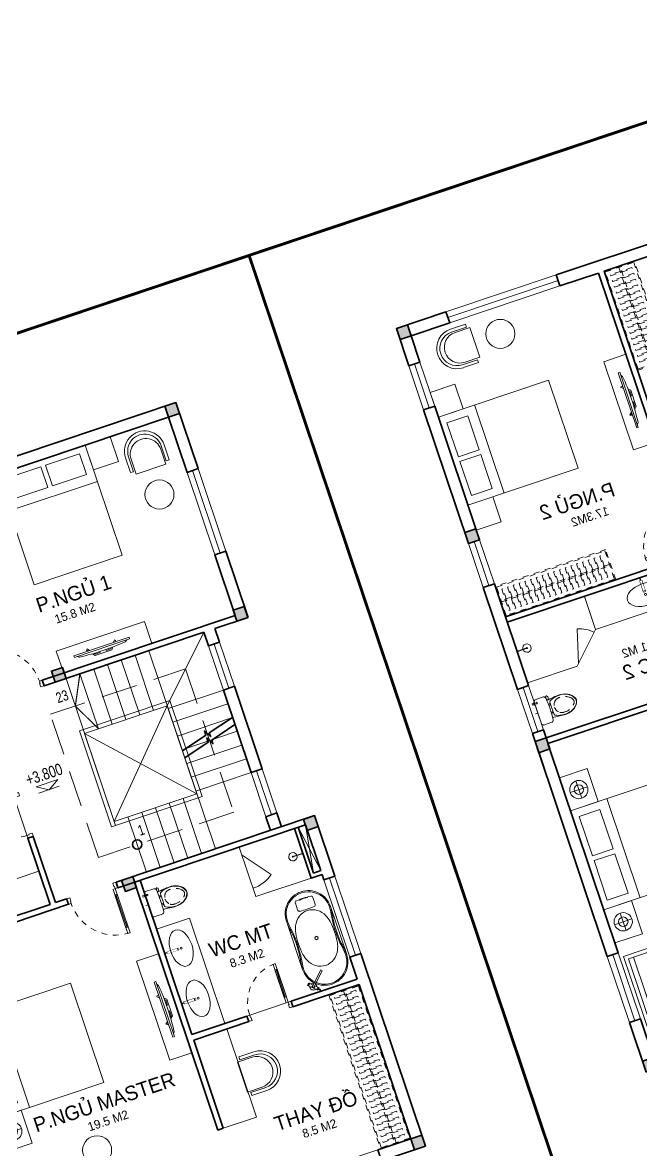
# Model space of a CAD drawing. Header units: metres. Extents: x 568336 to 569219, y 2065964 to 2066430.
# Drawn here: x 568345.04 to 568355.68, y 2066105.06 to 2066124.48 of the extents above; entities that cross this region are included whole.
import ezdxf

# ---------------------------------------------------------------- set-up
doc = ezdxf.new("R2010")
doc.units = ezdxf.units.M
for name, pattern in [('CENTER', [2, 1.25, -0.25, 0.25, -0.25]), ('DASHED', [0.75, 0.5, -0.25]), ('HIDDEN', [0.375, 0.25, -0.125]), ('HIDDEN2', [0.1875, 0.125, -0.0625]), ('X-5M-G-MB PHONGNGU$0$HIDDEN2', [0.1875, 0.125, -0.0625]), ('xref-thap C (mb tang 32-2)$0$HIDDEN', [0.375, 0.25, -0.125]), ('Xref-VCMT-BT3 - tuong bao$0$HIDDEN', [0.375, 0.25, -0.125])]:
    doc.linetypes.add(name, pattern=pattern)
doc.layers.get('0').update_dxf_attribs({"linetype": 'CONTINUOUS'})
doc.layers.get('DEFPOINTS').update_dxf_attribs({"linetype": 'CONTINUOUS'})
for name, color, linetype, lineweight in [('-CONCRETE', 1, 'CONTINUOUS', 35), ('-DOOR', 137, 'CONTINUOUS', 9), ('-FURNITURE', 46, 'CONTINUOUS', 9), ('-HIDE', 3, 'HIDDEN', 13), ('-KH', 143, 'CONTINUOUS', 13), ('-LINE1', 7, 'CONTINUOUS', 18), ('-RANH GIOI KHU DAT', 12, 'CENTER', 18), ('-TEXT', 7, 'CONTINUOUS', 15), ('-WALL', 4, 'CONTINUOUS', 35), ('Bighome_khuat', 251, 'DASHED', 5), ('TEXT25', 2, 'CONTINUOUS', 13)]:
    doc.layers.add(name, color=color, linetype=linetype, lineweight=lineweight)
doc.layers.add('LoLK', color=6, linetype='CONTINUOUS')
doc.styles.add('1', font='arial.ttf')
doc.styles.add('T1', font='', dxfattribs={"height": 200})
doc.styles.get('T1').set_extended_font_data('VNgeometric Light')

# ---------------------------------------------------------------- blocks, each defined once
blk = doc.blocks.new('*U189')
at = {"linetype": 'X-5M-G-MB PHONGNGU$0$HIDDEN2'}
for points in [[(0, 600), (0, 0), (2182, 0), (2182, 600)], [(2162, 580), (2162, 20), (20, 20), (20, 580)], [(2162, 287), (2162, 313), (20, 313), (20, 287)], [(114, 319), (109, 319), (109, 280), (114, 280)], [(228, 319), (223, 319), (223, 280), (228, 280)], [(342, 319), (337, 319), (337, 280), (342, 280)], [(456, 319), (451, 319), (451, 280), (456, 280)], [(570, 319), (565, 319), (565, 280), (570, 280)], [(684, 319), (679, 319), (679, 280), (684, 280)], [(798, 319), (793, 319), (793, 280), (798, 280)], [(912, 319), (907, 319), (907, 280), (912, 280)], [(1026, 319), (1021, 319), (1021, 280), (1026, 280)], [(1140, 319), (1135, 319), (1135, 280), (1140, 280)], [(1254, 319), (1249, 319), (1249, 280), (1254, 280)], [(1368, 319), (1363, 319), (1363, 280), (1368, 280)], [(1482, 319), (1477, 319), (1477, 280), (1482, 280)], [(1596, 319), (1591, 319), (1591, 280), (1596, 280)], [(1710, 319), (1705, 319), (1705, 280), (1710, 280)], [(1824, 319), (1819, 319), (1819, 280), (1824, 280)], [(1938, 319), (1933, 319), (1933, 280), (1938, 280)], [(2052, 319), (2047, 319), (2047, 280), (2052, 280)]]:
    blk.add_lwpolyline(points, close=True, dxfattribs=at)
for points in [[(122, 313), (122, 515), (100, 515), (100, 313)], [(236, 313), (236, 515), (214, 515), (214, 313)], [(350, 313), (350, 515), (328, 515), (328, 313)], [(464, 313), (464, 515), (442, 515), (442, 313)], [(578, 313), (578, 515), (556, 515), (556, 313)], [(692, 313), (692, 515), (670, 515), (670, 313)], [(806, 313), (806, 515), (784, 515), (784, 313)], [(920, 313), (920, 515), (898, 515), (898, 313)], [(1034, 313), (1034, 515), (1012, 515), (1012, 313)], [(1148, 313), (1148, 515), (1126, 515), (1126, 313)], [(1262, 313), (1262, 515), (1240, 515), (1240, 313)], [(1376, 313), (1376, 515), (1354, 515), (1354, 313)], [(1490, 313), (1490, 515), (1468, 515), (1468, 313)], [(1604, 313), (1604, 515), (1582, 515), (1582, 313)], [(1718, 313), (1718, 515), (1696, 515), (1696, 313)], [(1832, 313), (1832, 515), (1810, 515), (1810, 313)], [(1946, 313), (1946, 515), (1924, 515), (1924, 313)], [(2060, 313), (2060, 515), (2038, 515), (2038, 313)], [(100, 287), (100, 92), (122, 92), (122, 287)], [(214, 287), (214, 92), (236, 92), (236, 287)], [(328, 287), (328, 92), (350, 92), (350, 287)], [(442, 287), (442, 92), (464, 92), (464, 287)], [(556, 287), (556, 92), (578, 92), (578, 287)], [(670, 287), (670, 92), (692, 92), (692, 287)], [(784, 287), (784, 92), (806, 92), (806, 287)], [(898, 287), (898, 92), (920, 92), (920, 287)], [(1012, 287), (1012, 92), (1034, 92), (1034, 287)], [(1126, 287), (1126, 92), (1148, 92), (1148, 287)], [(1240, 287), (1240, 92), (1262, 92), (1262, 287)], [(1354, 287), (1354, 92), (1376, 92), (1376, 287)], [(1468, 287), (1468, 92), (1490, 92), (1490, 287)], [(1582, 287), (1582, 92), (1604, 92), (1604, 287)], [(1696, 287), (1696, 92), (1718, 92), (1718, 287)], [(1810, 287), (1810, 92), (1832, 92), (1832, 287)], [(1924, 287), (1924, 92), (1946, 92), (1946, 287)], [(2038, 287), (2038, 92), (2060, 92), (2060, 287)]]:
    blk.add_lwpolyline(points, dxfattribs=at)
blk = doc.blocks.new('A$C8a974c9c')
for p, q in [((1750, 2957), (1750, 2643)), ((1593, 2800), (1908, 2800)), ((1343, 2500), (1343, 700)), ((1593, 400), (1908, 400)), ((1750, 243), (1750, 557))]:
    blk.add_line(p, q)
for points in [[(2000, 3100), (1500, 3100), (1500, 2500), (2000, 2500)], [(1891, 2360), (1514, 2360), (1514, 1643), (1891, 1643)], [(1891, 840), (1514, 840), (1514, 1558), (1891, 1558)], [(2000, 100), (1500, 100), (1500, 700), (2000, 700)]]:
    blk.add_lwpolyline(points, close=True)
blk.add_lwpolyline([(2000, 2500), (0, 2500), (0, 700), (2000, 700), (2000, 2500)])
for centre, radius in [((1750, 2800), 157), ((1750, 2800), 82.4), ((1750, 400), 157), ((1750, 400), 82.4)]:
    blk.add_circle(centre, radius)
blk = doc.blocks.new('Sink_Cicle')
blk.add_lwpolyline([(17, -50), (-17, -50), (-18, -252), (17, -252)], close=True)
blk.add_circle((0, -300), 17.5)
at = {"layer": 'DEFPOINTS'}
blk.add_line((0, -100), (0, 0), dxfattribs=at)
blk.add_wipeout([(17, -50), (-17, -50), (-18, -252), (17, -252)])
at = {"layer": '-FURNITURE', "linetype": 'Continuous'}
blk.add_ellipse((0, -300), major_axis=(-325, 0), ratio=0.584615, dxfattribs=at)
blk.add_line((-18, -237), (17, -237))
blk = doc.blocks.new('A$C18091ED7')
for p, q in [((0, -42), (0, 0)), ((146, -27), (179, -27)), ((146, -27), (146, -30)), ((146, -30), (166, -30)), ((153, -37), (146, -30)), ((152, 0), (152, -27)), ((152, 0), (179, 0)), ((153, -37), (166, -37)), ((153, -40), (153, -37)), ((153, -40), (178, -40)), ((153, -40), (178, -40)), ((153, -40), (153, -42)), ((185, -30), (166, -30)), ((178, -37), (166, -37)), ((185, -30), (178, -37)), ((178, -37), (178, -40)), ((178, -40), (178, -42)), ((179, 0), (179, -27)), ((179, -27), (185, -27)), ((185, -27), (185, -30)), ((-83, -267), (-83, -300)), ((-83, -278), (-83, -288)), ((-61, -290), (-83, -290)), ((-63, -265), (-81, -265)), ((-61, -267), (-61, -300)), ((61, -267), (61, -300)), ((61, -290), (83, -290)), ((63, -265), (81, -265)), ((83, -267), (83, -300)), ((83, -278), (83, -288)), ((165, -262), (165, -290)), ((168, -260), (228, -260)), ((168, -292), (207, -292)), ((231, -274), (231, -262))]:
    blk.add_line(p, q)
for points in [[(230, -219, -0.137407), (225, -235), (222, -241, -0.236081), (198, -255, -0.051961), (-198, -255, -0.236081), (-222, -241), (-225, -235, -0.137407), (-230, -219), (-230, -72, -0.198912), (-226, -63), (-209, -46, -0.198912), (-200, -42), (0, -42), (200, -42, -0.198912), (209, -46), (226, -63, -0.198912), (230, -72)], [(144, -619, -0.212405), (26, -734, -0.027685), (-1, -739, -0.022279), (-26, -734, -0.212405), (-144, -619, -0.142796), (-167, -428, -0.093005), (-128, -309, -0.256439), (-111, -300), (0, -300), (111, -300, -0.256439), (128, -309, -0.093005), (167, -428, -0.142796)]]:
    blk.add_lwpolyline(points, format="xyb", close=True)
at = {"linetype": 'xref-thap C (mb tang 32-2)$0$HIDDEN', "ltscale": 100}
blk.add_lwpolyline([(61, -669, -0.199031), (0, -699, -0.199031), (-61, -669, -0.218924), (-132, -478, -0.153791), (-112, -404, -0.236701), (0, -348, -0.236701), (112, -404, -0.153791), (132, -478, -0.218924)], format="xyb", close=True, dxfattribs=at)
blk.add_circle((166, -78), 13.9)
for centre, radius, start, end in [((-81, -267), 1.98, 90, 180), ((-63, -267), 1.98, 0, 90), ((63, -267), 1.98, 90, 180), ((81, -267), 1.98, 0, 90), ((168, -262), 2.47, 90, 180), ((168, -290), 2.47, 180, 270), ((207, -277), 15.5, 270, 306.4659), ((168, -225), 80.1, 306.4659, 320.3123), ((228, -274), 2.47, 320.3123, 0)]:
    blk.add_arc(centre, radius, start, end)
for points in [[(-156, -259), (-157, -267), (-164, -328), (-169, -385), (-184, -528), (-136, -679), (-50, -735), (-20, -741), (0, -744)], [(156, -259), (157, -267), (164, -328), (169, -385), (184, -528), (136, -679), (50, -735), (20, -741), (0, -744)]]:
    blk.add_open_spline(points, degree=3, knots=[130.613938, 130.613938, 130.613938, 130.613938, 152.852109, 311.129351, 417.703951, 561.383393, 697.692632, 710.812262, 710.812262, 710.812262, 710.812262])
blk = doc.blocks.new('shower')
for points in [[(180919, -32316), (180912, -32316), (180912, -32147), (180919, -32147)], [(180929, -32327), (180902, -32327), (180902, -32316), (180929, -32316)]]:
    blk.add_lwpolyline(points, close=True)
for radius, start, end in [(72, 272.7907, 267.2093), (8.35, 294.8355, 245.1645)]:
    blk.add_arc((180916, -32147), radius, start, end)
blk = doc.blocks.new('*U187')
at = {"linetype": 'X-5M-G-MB PHONGNGU$0$HIDDEN2'}
for points in [[(0, 600), (0, 0), (1964, 0), (1964, 600)], [(1944, 580), (1944, 20), (20, 20), (20, 580)], [(1944, 287), (1944, 313), (20, 313), (20, 287)], [(114, 319), (109, 319), (109, 280), (114, 280)], [(228, 319), (223, 319), (223, 280), (228, 280)], [(342, 319), (337, 319), (337, 280), (342, 280)], [(456, 319), (451, 319), (451, 280), (456, 280)], [(570, 319), (565, 319), (565, 280), (570, 280)], [(684, 319), (679, 319), (679, 280), (684, 280)], [(798, 319), (793, 319), (793, 280), (798, 280)], [(912, 319), (907, 319), (907, 280), (912, 280)], [(1026, 319), (1021, 319), (1021, 280), (1026, 280)], [(1140, 319), (1135, 319), (1135, 280), (1140, 280)], [(1254, 319), (1249, 319), (1249, 280), (1254, 280)], [(1368, 319), (1363, 319), (1363, 280), (1368, 280)], [(1482, 319), (1477, 319), (1477, 280), (1482, 280)], [(1596, 319), (1591, 319), (1591, 280), (1596, 280)], [(1710, 319), (1705, 319), (1705, 280), (1710, 280)], [(1824, 319), (1819, 319), (1819, 280), (1824, 280)]]:
    blk.add_lwpolyline(points, close=True, dxfattribs=at)
for points in [[(122, 313), (122, 515), (100, 515), (100, 313)], [(236, 313), (236, 515), (214, 515), (214, 313)], [(350, 313), (350, 515), (328, 515), (328, 313)], [(464, 313), (464, 515), (442, 515), (442, 313)], [(578, 313), (578, 515), (556, 515), (556, 313)], [(692, 313), (692, 515), (670, 515), (670, 313)], [(806, 313), (806, 515), (784, 515), (784, 313)], [(920, 313), (920, 515), (898, 515), (898, 313)], [(1034, 313), (1034, 515), (1012, 515), (1012, 313)], [(1148, 313), (1148, 515), (1126, 515), (1126, 313)], [(1262, 313), (1262, 515), (1240, 515), (1240, 313)], [(1376, 313), (1376, 515), (1354, 515), (1354, 313)], [(1490, 313), (1490, 515), (1468, 515), (1468, 313)], [(1604, 313), (1604, 515), (1582, 515), (1582, 313)], [(1718, 313), (1718, 515), (1696, 515), (1696, 313)], [(1832, 313), (1832, 515), (1810, 515), (1810, 313)], [(100, 287), (100, 92), (122, 92), (122, 287)], [(214, 287), (214, 92), (236, 92), (236, 287)], [(328, 287), (328, 92), (350, 92), (350, 287)], [(442, 287), (442, 92), (464, 92), (464, 287)], [(556, 287), (556, 92), (578, 92), (578, 287)], [(670, 287), (670, 92), (692, 92), (692, 287)], [(784, 287), (784, 92), (806, 92), (806, 287)], [(898, 287), (898, 92), (920, 92), (920, 287)], [(1012, 287), (1012, 92), (1034, 92), (1034, 287)], [(1126, 287), (1126, 92), (1148, 92), (1148, 287)], [(1240, 287), (1240, 92), (1262, 92), (1262, 287)], [(1354, 287), (1354, 92), (1376, 92), (1376, 287)], [(1468, 287), (1468, 92), (1490, 92), (1490, 287)], [(1582, 287), (1582, 92), (1604, 92), (1604, 287)], [(1696, 287), (1696, 92), (1718, 92), (1718, 287)], [(1810, 287), (1810, 92), (1832, 92), (1832, 287)]]:
    blk.add_lwpolyline(points, dxfattribs=at)
blk = doc.blocks.new('A$C32e20c34')
blk.add_line((657, 2050), (657, 450))
for points in [[(0, 2050), (450, 2050), (450, 2500), (0, 2500)], [(109, 1910), (485.5, 1910), (485.5, 1292.5), (109, 1292.5)], [(109, 590), (485.5, 590), (485.5, 1207.5), (109, 1207.5)], [(0, 450), (450, 450), (450, 0), (0, 0)]]:
    blk.add_lwpolyline(points, close=True)
blk.add_lwpolyline([(0, 2050), (2000, 2050), (2000, 450), (0, 450), (0, 2050)])
blk = doc.blocks.new('XR.MB.LM123$0$tvi 1')
blk.add_lwpolyline([(29, 0), (29, -1000), (0, -1000), (0, 0)], close=True)
for points in [[(29, -50), (52, -81)], [(-24, -236), (-39, -252)], [(0, -285), (-39, -252)], [(0, -256), (-24, -236)], [(70, -315), (111, -350), (111, -650), (70, -685)], [(89, -446), (89, -360), (71, -345)], [(89, -554), (89, -640), (71, -655)], [(89, -446), (73, -446)], [(89, -554), (73, -554)], [(0, -715), (-39, -748)], [(-24, -764), (-39, -748)], [(0, -744), (-24, -764)], [(29, -950), (52, -919)]]:
    blk.add_lwpolyline(points)
blk.add_arc((-4025, -500), 4099, 354.1311, 5.8689)
blk = doc.blocks.new('*U88')
at = {"color": 251}
blk.add_line((-70, 100), (-70, 700), dxfattribs=at)
for points in [[(-50, 0), (-50, 800), (-90, 800), (-90, 0)], [(-50, 100), (-90, 100), (-90, 700), (-50, 700)], [(-900, -100), (-840, -100), (-840, -40), (-850, -40), (-850, 0), (-900, 0)], [(0, -100), (-60, -100), (-60, -40), (-50, -40), (-50, 0), (0, 0)]]:
    blk.add_lwpolyline(points, close=True)
at = {"layer": 'Bighome_khuat', "linetype": 'Xref-VCMT-BT3 - tuong bao$0$HIDDEN'}
blk.add_arc((-50, 0), 800, 90, 180, dxfattribs=at)
blk = doc.blocks.new('A$C5C575821')
at = {"layer": '-CONCRETE'}
h = blk.add_hatch(color=256, dxfattribs=at)
h.dxf.hatch_style = 1
h.paths.add_polyline_path([(0, 200), (0, 0), (200, 0), (200, 200)])
blk.add_lwpolyline([(0, 0), (200, 0), (200, 200), (0, 200)], close=True, dxfattribs=at)
blk = doc.blocks.new('LUOI M1')
at = {"layer": '-WALL'}
for p in [(-200, 13100), (4600, 13100), (8100, 13100), (-200, 9400), (4600, 9400), (8100, 9400), (-200, 5600), (4600, 5600), (8100, 5600), (-200, -200), (4600, -200), (8100, -200)]:
    blk.add_blockref('A$C5C575821', p, dxfattribs=at)
blk = doc.blocks.new('A$C326cba7f')
at = {"layer": '-FURNITURE'}
for p, q in [((0, 23), (0, 700)), ((0, 700), (1500, 700)), ((1432, 632), (68, 632)), ((68, 632), (68, 23)), ((1432, 0), (1432, 632)), ((1432, 23), (1432, 632)), ((1500, 700), (1500, 23)), ((68, 542), (1432, 542)), ((750, 0), (750, 542)), ((68, 23), (0, 23)), ((68, 23), (68, 0)), ((68, 0), (1432, 0)), ((1432, 0), (1432, 23)), ((1500, 23), (1432, 23))]:
    blk.add_line(p, q, dxfattribs=at)
blk = doc.blocks.new('A$C06be1633')
at = {"layer": '-FURNITURE'}
for p, q in [((0, 54), (0, 324)), ((54, 54), (54, 324)), ((81, 0), (81, 270)), ((621, 270), (621, 0)), ((648, 324), (648, 54)), ((701, 324), (701, 54)), ((0, 54), (54, 54)), ((621, 0), (81, 0)), ((648, 54), (701, 54))]:
    blk.add_line(p, q, dxfattribs=at)
for centre, radius in [((351, 324), 351), ((351, 324), 297), ((351, 270), 270)]:
    blk.add_arc(centre, radius, 0, 180, dxfattribs=at)
blk = doc.blocks.new('BT1-T2')
at = {"layer": '-DOOR'}
for points in [[(203287, 45901), (203287, 46101), (201287, 46101), (201287, 45901)], [(203987, 45426), (204187, 45426), (204187, 44626), (203987, 44626)], [(204187, 42201), (203987, 42201), (203987, 41401), (204187, 41401)], [(204187, 39551), (203987, 39551), (203987, 38751), (204187, 38751)], [(204187, 34701), (203987, 34701), (203987, 33501), (204187, 33501)]]:
    blk.add_lwpolyline(points, close=True, dxfattribs=at)
for points in [[(203287, 46001), (201287, 46001)], [(204087, 45426), (204087, 44626)], [(204087, 41401), (204087, 42201)], [(204087, 38751), (204087, 39551)], [(204087, 33501), (204087, 34701)]]:
    blk.add_lwpolyline(points, dxfattribs=at)
at = {"layer": '-FURNITURE'}
for p, q in [((202587, 40701), (202587, 40101)), ((202587, 40101), (203087, 39601)), ((203987, 39601), (203087, 39601))]:
    blk.add_line(p, q, dxfattribs=at)
for points in [[(200987, 44426), (200587, 44426), (200587, 42826), (200987, 42826)], [(200587, 40701), (202587, 40701), (202587, 40101), (200587, 40101)]]:
    blk.add_lwpolyline(points, close=True, dxfattribs=at)
blk.add_lwpolyline([(203050, 39638), (202881, 40213)], dxfattribs=at)
blk.add_circle((202521, 45446), 250, dxfattribs=at)
blk.add_arc((203050, 39638), 600, 106.4273, 135, dxfattribs=at)
at = {"layer": '-RANH GIOI KHU DAT', "linetype": 'HIDDEN', "ltscale": 10, "const_width": 50}
blk.add_lwpolyline([(193687, 28101), (206187, 28101), (206187, 48101), (193687, 48101)], close=True, dxfattribs=at)
at = {"layer": '-WALL'}
for p, q in [((195687, 46101), (201287, 46101)), ((203287, 46101), (204187, 46101)), ((204187, 45426), (204187, 46101)), ((195887, 45901), (200487, 45901)), ((200487, 41801), (200487, 45901)), ((200587, 41801), (200587, 45901)), ((200587, 45901), (201287, 45901)), ((203287, 45901), (203987, 45901)), ((203987, 45426), (203987, 45901)), ((204187, 45426), (203987, 45426)), ((203987, 42201), (203987, 44626)), ((204187, 44626), (203987, 44626)), ((204187, 42201), (204187, 44626)), ((204187, 42201), (203987, 42201)), ((203987, 39551), (203987, 41401)), ((204187, 41401), (203987, 41401)), ((204187, 39551), (204187, 41401)), ((203987, 40801), (200587, 40801)), ((203987, 40701), (200587, 40701)), ((204187, 39551), (203987, 39551)), ((203987, 38601), (203987, 38751)), ((204187, 38751), (203987, 38751)), ((204187, 38101), (204187, 38751)), ((203987, 38601), (200387, 38601)), ((203987, 38501), (200387, 38501)), ((203987, 34701), (203987, 38501)), ((204187, 34701), (204187, 38601)), ((204187, 34701), (203987, 34701)), ((203987, 32801), (203987, 33501)), ((204187, 33501), (203987, 33501)), ((204187, 32601), (204187, 33501))]:
    blk.add_line(p, q, dxfattribs=at)
for points in [[(201287, 45901), (201287, 46101)], [(203287, 45901), (203287, 46101)]]:
    blk.add_lwpolyline(points, dxfattribs=at)
at = {"layer": '-DOOR', "rotation": 270}
blk.add_blockref('*U88', (200587, 40901), dxfattribs=at)
at = {"layer": '-FURNITURE', "extrusion": (0, 0, -1), "xscale": 0.916666666665974, "yscale": 0.916666666665974, "zscale": -0.916666666665974, "rotation": 270}
blk.add_blockref('*U187', (-200487, 45901), dxfattribs=at)
at = {"layer": '-FURNITURE'}
for name, p, rotation in [('A$C06be1633', (202982, 45797), 270), ('A$C32e20c34', (203987, 44876), 180), ('shower', (171661, -140743), 90.00000000000001)]:
    blk.add_blockref(name, p, dxfattribs=dict(at, rotation=rotation))
at = {"layer": '-FURNITURE', "extrusion": (0, 0, -1), "rotation": 359.9963102775916}
blk.add_blockref('XR.MB.LM123$0$tvi 1', (-200813, 44165), dxfattribs=at)
at = {"layer": '-FURNITURE', "extrusion": (0, 0, -1), "xscale": 0.916666666665974, "yscale": 0.916666666665974, "zscale": -0.916666666665974}
blk.add_blockref('*U189', (-203987, 40801), dxfattribs=at)
at = {"layer": '-FURNITURE', "xscale": -1}
for name, p, rotation in [('A$C18091ED7', (204029, 39056), 270), ('A$C8a974c9c', (201987, 37980), 180)]:
    blk.add_blockref(name, p, dxfattribs=dict(at, rotation=rotation))
at = {"layer": '-WALL', "xscale": -1, "rotation": 270}
blk.add_blockref('A$C326cba7f', (203220, 33112), dxfattribs=at)
at = {"layer": '-TEXT', "color": 2}
for s, p in [('P.NGỦ 2', (201516, 42173)), ('WC 2', (201540, 39108))]:
    blk.add_text(s, height=250, dxfattribs=at).set_placement(p)
at = {"layer": 'TEXT25', "style": 'T1'}
for s, rotation, p in [('17.3M2', 360, (201727, 41899)), ('7.1 M2', 0, (201675, 39481))]:
    blk.add_text(s, height=150, rotation=rotation, dxfattribs=at).set_placement(p)
at = {"layer": '-LINE1', "ltscale": 300}
blk.add_blockref('Sink_Cicle', (201582, 40701), dxfattribs=at)
at = {"layer": '-CONCRETE', "xscale": -1}
blk.add_blockref('LUOI M1', (203987, 32801), dxfattribs=at)
blk = doc.blocks.new('*U197')
at = {"linetype": 'X-5M-G-MB PHONGNGU$0$HIDDEN2'}
for points in [[(0, 600), (0, 0), (3054, 0), (3054, 600)], [(3034, 580), (3034, 20), (20, 20), (20, 580)], [(3034, 287), (3034, 313), (20, 313), (20, 287)], [(114, 319), (109, 319), (109, 280), (114, 280)], [(228, 319), (223, 319), (223, 280), (228, 280)], [(342, 319), (337, 319), (337, 280), (342, 280)], [(456, 319), (451, 319), (451, 280), (456, 280)], [(570, 319), (565, 319), (565, 280), (570, 280)], [(684, 319), (679, 319), (679, 280), (684, 280)], [(798, 319), (793, 319), (793, 280), (798, 280)], [(912, 319), (907, 319), (907, 280), (912, 280)], [(1026, 319), (1021, 319), (1021, 280), (1026, 280)], [(1140, 319), (1135, 319), (1135, 280), (1140, 280)], [(1254, 319), (1249, 319), (1249, 280), (1254, 280)], [(1368, 319), (1363, 319), (1363, 280), (1368, 280)], [(1482, 319), (1477, 319), (1477, 280), (1482, 280)], [(1596, 319), (1591, 319), (1591, 280), (1596, 280)], [(1710, 319), (1705, 319), (1705, 280), (1710, 280)], [(1824, 319), (1819, 319), (1819, 280), (1824, 280)], [(1938, 319), (1933, 319), (1933, 280), (1938, 280)], [(2052, 319), (2047, 319), (2047, 280), (2052, 280)], [(2166, 319), (2161, 319), (2161, 280), (2166, 280)], [(2280, 319), (2275, 319), (2275, 280), (2280, 280)], [(2394, 319), (2389, 319), (2389, 280), (2394, 280)], [(2508, 319), (2503, 319), (2503, 280), (2508, 280)], [(2622, 319), (2617, 319), (2617, 280), (2622, 280)], [(2736, 319), (2731, 319), (2731, 280), (2736, 280)], [(2850, 319), (2845, 319), (2845, 280), (2850, 280)], [(2964, 319), (2959, 319), (2959, 280), (2964, 280)]]:
    blk.add_lwpolyline(points, close=True, dxfattribs=at)
for points in [[(122, 313), (122, 515), (100, 515), (100, 313)], [(236, 313), (236, 515), (214, 515), (214, 313)], [(350, 313), (350, 515), (328, 515), (328, 313)], [(464, 313), (464, 515), (442, 515), (442, 313)], [(578, 313), (578, 515), (556, 515), (556, 313)], [(692, 313), (692, 515), (670, 515), (670, 313)], [(806, 313), (806, 515), (784, 515), (784, 313)], [(920, 313), (920, 515), (898, 515), (898, 313)], [(1034, 313), (1034, 515), (1012, 515), (1012, 313)], [(1148, 313), (1148, 515), (1126, 515), (1126, 313)], [(1262, 313), (1262, 515), (1240, 515), (1240, 313)], [(1376, 313), (1376, 515), (1354, 515), (1354, 313)], [(1490, 313), (1490, 515), (1468, 515), (1468, 313)], [(1604, 313), (1604, 515), (1582, 515), (1582, 313)], [(1718, 313), (1718, 515), (1696, 515), (1696, 313)], [(1832, 313), (1832, 515), (1810, 515), (1810, 313)], [(1946, 313), (1946, 515), (1924, 515), (1924, 313)], [(2060, 313), (2060, 515), (2038, 515), (2038, 313)], [(2174, 313), (2174, 515), (2152, 515), (2152, 313)], [(2288, 313), (2288, 515), (2266, 515), (2266, 313)], [(2402, 313), (2402, 515), (2380, 515), (2380, 313)], [(2516, 313), (2516, 515), (2494, 515), (2494, 313)], [(2630, 313), (2630, 515), (2608, 515), (2608, 313)], [(2744, 313), (2744, 515), (2722, 515), (2722, 313)], [(2858, 313), (2858, 515), (2836, 515), (2836, 313)], [(2972, 313), (2972, 515), (2950, 515), (2950, 313)], [(100, 287), (100, 92), (122, 92), (122, 287)], [(214, 287), (214, 92), (236, 92), (236, 287)], [(328, 287), (328, 92), (350, 92), (350, 287)], [(442, 287), (442, 92), (464, 92), (464, 287)], [(556, 287), (556, 92), (578, 92), (578, 287)], [(670, 287), (670, 92), (692, 92), (692, 287)], [(784, 287), (784, 92), (806, 92), (806, 287)], [(898, 287), (898, 92), (920, 92), (920, 287)], [(1012, 287), (1012, 92), (1034, 92), (1034, 287)], [(1126, 287), (1126, 92), (1148, 92), (1148, 287)], [(1240, 287), (1240, 92), (1262, 92), (1262, 287)], [(1354, 287), (1354, 92), (1376, 92), (1376, 287)], [(1468, 287), (1468, 92), (1490, 92), (1490, 287)], [(1582, 287), (1582, 92), (1604, 92), (1604, 287)], [(1696, 287), (1696, 92), (1718, 92), (1718, 287)], [(1810, 287), (1810, 92), (1832, 92), (1832, 287)], [(1924, 287), (1924, 92), (1946, 92), (1946, 287)], [(2038, 287), (2038, 92), (2060, 92), (2060, 287)], [(2152, 287), (2152, 92), (2174, 92), (2174, 287)], [(2266, 287), (2266, 92), (2288, 92), (2288, 287)], [(2380, 287), (2380, 92), (2402, 92), (2402, 287)], [(2494, 287), (2494, 92), (2516, 92), (2516, 287)], [(2608, 287), (2608, 92), (2630, 92), (2630, 287)], [(2722, 287), (2722, 92), (2744, 92), (2744, 287)], [(2836, 287), (2836, 92), (2858, 92), (2858, 287)], [(2950, 287), (2950, 92), (2972, 92), (2972, 287)]]:
    blk.add_lwpolyline(points, dxfattribs=at)
blk = doc.blocks.new('A$C52EE6B0C')
for p, q in [((-17.21, 15.73), (17.22, 15.73)), ((-17.21, -15.76), (17.25, -15.76))]:
    blk.add_line(p, q)
for radius in [1.2, 1.06]:
    blk.add_circle((0, -0.01), radius)
for centre, radius, start, end in [((-17.24, -0.01), 15.75, 90.00005, 180.00602), ((-18.18, -21.57), 37.31, 80.32537, 88.55949), ((18.19, -21.57), 37.31, 91.44051, 99.67463), ((17.25, -0.01), 15.75, 359.99398, 89.99995), ((-17.21, 0), 15.03, 114.01434, 180.05883), ((-17.26, 0.1), 14.92, 89.8926, 114.01434), ((-7.45, -0.4), 12.19, 113.36694, 178.17202), ((-17.86, -16.41), 31.44, 80.9553, 88.85173), ((3.49, 116.01), 102.69, 260.80643, 264.35645), ((-5.42, -2.21), 14.69, 98.51976, 117.85129), ((10, 158.8), 145.24, 261.32176, 262.65662), ((-0.88, 77.07), 62.8, 262.97229, 270.8035), ((-0.26, -36.68), 49.55, 89.69838, 98.51976), ((-0.44, 89.41), 75.84, 265.33614, 270.33552), ((0.89, 77.07), 62.8, 269.1965, 277.02771), ((0.58, 84.46), 70.9, 269.53626, 275.75097), ((0.27, -36.68), 49.55, 81.48024, 90.30162), ((5.43, -2.21), 14.69, 62.14871, 81.48024), ((-18.44, 226.88), 214.55, 276.99221, 278.59677), ((-9.99, 158.8), 145.24, 277.34338, 278.67824), ((7.46, -0.4), 12.19, 1.82798, 66.63306), ((17.5, -11.01), 26.04, 90.57162, 98.52624), ((17.38, 0.65), 14.38, 65.52402, 90.57162), ((17.03, -0.12), 15.22, 0.40185, 65.52402), ((28.3, 2.77), 0.286, 160.80789, 185.67758), ((1.03, 0.06), 27.11, 359.84479, 5.67758), ((28.15, 2.82), 0.123, 123.47411, 160.80789), ((28.12, 2.87), 0.0732, 85.79125, 123.47411), ((28.11, 2.83), 0.109, 39.09426, 85.79125), ((27.99, 2.72), 0.275, 4.9413, 41.00239), ((1.84, 0.05), 26.56, 359.86069, 5.81543), ((-17.24, -0.02), 15.75, 179.99398, 269.99995), ((-17.21, -0.03), 15.03, 179.94113, 245.98566), ((-7.45, 0.37), 12.19, 181.82798, 246.63306), ((7.46, 0.37), 12.19, 293.36694, 358.17202), ((17.25, -0.02), 15.75, 270.00005, 0.00602), ((17.03, 0.09), 15.22, 294.47598, 359.59814), ((1.03, -0.09), 27.11, 354.32242, 0.15521), ((28.3, -2.8), 0.286, 174.32242, 199.19211), ((28.15, -2.85), 0.123, 199.19211, 236.52589), ((28.12, -2.89), 0.0732, 236.52589, 274.20875), ((28.11, -2.86), 0.109, 274.20875, 320.90574), ((27.99, -2.75), 0.275, 318.99761, 355.0587), ((1.84, -0.08), 26.56, 354.18457, 0.13931), ((-17.26, -0.13), 14.92, 245.98566, 270.1074), ((-18.18, 21.54), 37.31, 271.44051, 279.67463), ((-17.86, 16.38), 31.44, 271.14827, 279.0447), ((3.49, -116.04), 102.69, 95.64355, 99.19357), ((-5.42, 2.18), 14.69, 242.14871, 261.48024), ((10, -158.82), 145.24, 97.34338, 98.67824), ((-0.88, -77.1), 62.8, 89.1965, 97.02771), ((-0.26, 36.65), 49.55, 261.48024, 270.30162), ((-0.44, -89.44), 75.84, 89.66448, 94.66386), ((0.27, 36.65), 49.55, 269.69838, 278.51976), ((0.58, -84.49), 70.9, 84.24903, 90.46374), ((0.89, -77.1), 62.8, 82.97229, 90.8035), ((5.43, 2.18), 14.69, 278.51976, 297.85129), ((-18.44, -226.91), 214.55, 81.40323, 83.00779), ((-9.99, -158.82), 145.24, 81.32176, 82.65662), ((18.19, 21.54), 37.31, 260.32537, 268.55949), ((17.5, 10.99), 26.04, 261.47376, 269.42838), ((17.38, -0.67), 14.38, 269.42838, 294.47598)]:
    blk.add_arc(centre, radius, start, end)
at = {"layer": 'DEFPOINTS'}
for tag, p in [('MODELNUMBER', (0, 0)), ('TRADENAME', (0, 0)), ('PRODUCT', (0, 0)), ('MATERIAL', (0, -0.01))]:
    blk.add_attdef(tag, p, '', height=0.001, dxfattribs=at)
blk = doc.blocks.new('A$C4D835AF5')
at = {"layer": '-FURNITURE', "ltscale": 8}
for p, q in [((-3.94, 0.33), (-3.94, 0.87)), ((-3.86, 0.31), (-3.92, 0.31)), ((3.15, 0.91), (-3.9, 0.91)), ((-3.55, 0.46), (-3.55, 0.49)), ((-3.34, 0.49), (-3.34, 0.46)), ((-0.59, 0), (-0.59, -12.09)), ((0.59, 0), (0.59, -12.09)), ((3.15, -0.91), (3.15, 0.91)), ((3.17, 0.9), (3.15, 0.9)), ((3.17, -0.9), (3.17, 0.9)), ((3.19, 0.91), (3.98, 0.91)), ((4, -0.89), (4, 0.89)), ((-3.94, -0.87), (-3.94, -0.33)), ((-3.86, -0.31), (-3.92, -0.31)), ((-0.59, -0.91), (-3.9, -0.91)), ((-3.7, -0.45), (-3.7, -0.42)), ((-3.63, -0.46), (-3.62, -0.45)), ((-3.59, -0.47), (-3.59, -0.46)), ((-3.52, -0.47), (-3.52, -0.47)), ((-3.48, -0.49), (-3.49, -0.47)), ((-3.41, -0.49), (-3.4, -0.47)), ((-3.37, -0.47), (-3.37, -0.47)), ((-3.3, -0.47), (-3.3, -0.46)), ((-3.26, -0.46), (-3.27, -0.45)), ((-3.19, -0.45), (-3.19, -0.42)), ((3.15, -0.91), (0.59, -0.91)), ((3.17, -0.9), (3.15, -0.9)), ((3.19, -0.91), (3.98, -0.91))]:
    blk.add_line(p, q, dxfattribs=at)
for radius in [0.311, 0.264]:
    blk.add_circle((3.58, 0), radius, dxfattribs=at)
for centre, radius, start, end in [((-5.16, 0), 0.25, 92.26055, 178.09314), ((-5.17, -0.01), 0.24, 175.39887, 267.68368), ((-5.41, -2528.91), 2529.16, 89.96608, 89.99458), ((-3.9, 0.87), 0.0394, 90, 180), ((-3.92, 0.33), 0.0197, 180, 270), ((-3.44, -0.18), 0.68, 90.01556, 98.89807), ((-3.45, -0.18), 0.68, 81.10193, 89.98434), ((0, 0), 2.36, 22.54031, 157.45969), ((0, 0), 0.787, 318.59038, 221.40962), ((0, 0), 0.591, 0, 180), ((3.19, 0.89), 0.0197, 90, 180), ((3.98, 0.89), 0.0197, 0, 90), ((-4.56, 275.44), 275.69, 269.87137, 270.13441), ((-3.92, -0.33), 0.0197, 90, 180), ((-3.9, -0.87), 0.0394, 180, 270), ((-3.69, -0.45), 0.0116, 184.97306, 258.03407), ((-3.65, -0.25), 0.212, 257.28159, 272.58374), ((-3.64, -0.45), 0.0113, 272.46568, 345.44763), ((-3.58, -0.47), 0.0111, 186.41498, 247.44266), ((-3.54, -0.29), 0.191, 257.51752, 274.78533), ((-3.53, -0.47), 0.013, 270.86275, 343.93336), ((-3.47, -0.49), 0.0123, 192.37903, 260.14229), ((-3.45, -0.3), 0.207, 262.20059, 277.93411), ((-3.42, -0.49), 0.0113, 277.30775, 350.61998), ((-3.36, -0.47), 0.012, 194.1286, 259.0417), ((-3.34, -0.27), 0.209, 264.20628, 279.02841), ((-3.31, -0.47), 0.013, 269.18756, 350.22193), ((-3.25, -0.45), 0.0111, 194.19217, 261.8514), ((-3.24, -0.24), 0.225, 267.1756, 281.67278), ((-3.2, -0.45), 0.0128, 280.60322, 352.14738), ((0, 0), 2.36, 202.54031, 255.4906), ((0, 0), 2.36, 284.50926, 337.45969), ((3.19, -0.89), 0.0197, 180, 270), ((3.98, -0.89), 0.0197, 270, 0), ((0, -12.09), 0.591, 180, 0)]:
    blk.add_arc(centre, radius, start, end, dxfattribs=at)
blk.add_ellipse((-3.44, 0), major_axis=(0.555, 0), ratio=0.849194, dxfattribs=at)
for tag, p in [('MODELNUMBER', (0, 0.01)), ('TRADENAME', (0, 0.01)), ('PRODUCT', (0, 0.01)), ('MATERIAL', (0, 0))]:
    blk.add_attdef(tag, p, '', height=0.001, dxfattribs=at)
blk = doc.blocks.new('A$C513779E1')
at = {"layer": '-FURNITURE', "ltscale": 5}
for p, q in [((-156, -560), (-156, -682)), ((164, -561), (164, -682))]:
    blk.add_line(p, q, dxfattribs=at)
for centre, radius, start, end in [((-121, -560), 34.2, 97.7975, 180.4786), ((-1, -2204), 1683, 85.3853, 94.2746), ((130, -561), 34.2, 359.5588, 82.2399), ((-122, -683), 34.2, 179.465, 262.1462), ((-1, 962), 1683, 265.7382, 274.6274), ((130, -682), 34.2, 277.7038, 0.3849)]:
    blk.add_arc(centre, radius, start, end, dxfattribs=at)
at = {"layer": '-FURNITURE', "ltscale": 8}
ref = blk.add_blockref('A$C4D835AF5', (-319, 776), dxfattribs=dict(at, xscale=-25.08682081009749, yscale=25.08682081009749, zscale=25.08682081009749, rotation=45))
ref.add_attrib('MODELNUMBER', 'K-T97328-4', (-319, 776), dxfattribs={"layer": 'DEFPOINTS', "height": 0.0251, "rotation": 225})
ref.add_attrib('TRADENAME', 'PURIST', (-319, 776), dxfattribs={"layer": 'DEFPOINTS', "height": 0.0251, "rotation": 225})
ref.add_attrib('PRODUCT', 'BATH FILLER', (-319, 776), dxfattribs={"layer": 'DEFPOINTS', "height": 0.0251, "rotation": 225})
ref.add_attrib('MATERIAL', 'PREMIUM MATERIALS', (-319, 776), dxfattribs={"layer": 'DEFPOINTS', "height": 0.0251, "rotation": 225})
at = {"layer": '-FURNITURE', "xscale": 25.39829667096628, "yscale": 25.39829667096628, "zscale": 25.39829667096628, "rotation": 270}
blk.add_blockref('A$C52EE6B0C', (0, 0), dxfattribs=at).add_auto_attribs({'MODELNUMBER': 'K-1800', 'TRADENAME': 'ABRAZO', 'PRODUCT': 'BATH', 'MATERIAL': 'LITHOCAST'})
blk = doc.blocks.new('*U96')
at = {"color": 251}
blk.add_line((-70, 100), (-70, 600), dxfattribs=at)
for points in [[(-50, 0), (-50, 700), (-90, 700), (-90, 0)], [(-50, 100), (-90, 100), (-90, 600), (-50, 600)], [(-800, -100), (-740, -100), (-740, -40), (-750, -40), (-750, 0), (-800, 0)], [(0, -100), (-60, -100), (-60, -40), (-50, -40), (-50, 0), (0, 0)]]:
    blk.add_lwpolyline(points, close=True)
at = {"layer": 'Bighome_khuat', "linetype": 'Xref-VCMT-BT3 - tuong bao$0$HIDDEN'}
blk.add_arc((-50, 0), 700, 90, 180, dxfattribs=at)
blk = doc.blocks.new('DANH COT')
at = {"layer": '-KH'}
blk.add_line((0, 0), (368, 0), dxfattribs=at)
blk.add_lwpolyline([(379, 118), (-11, 118), (184, 0)], close=True, dxfattribs=at)
blk.add_solid([(184, 0), (184, 118), (379, 118), (184, 0)], dxfattribs=at)
at = {"layer": '-TEXT', "style": '1', "width": 0.75}
blk.add_attdef('CAODO', (-142, 178), '', height=180, dxfattribs=at)
blk = doc.blocks.new('LUOI M3')
at = {"layer": '-WALL'}
for p in [(-200, 13100), (3100, 13100), (6900, 13100), (8100, 11850), (-200, 9400), (3100, 9400), (8100, 9400), (-200, 5600), (3100, 5600), (6700, 5600), (8100, 5600), (6700, 1300), (-200, -200), (5204, -200)]:
    blk.add_blockref('A$C5C575821', p, dxfattribs=at)
blk = doc.blocks.new('BT3-T2.1')
at = {"layer": '-DOOR'}
for points in [[(568347.869, 2066116.735), (568348.059, 2066116.799), (568348.536, 2066115.377), (568348.347, 2066115.313)], [(568348.239, 2066113.747), (568348.429, 2066113.811), (568348.683, 2066113.053), (568348.494, 2066112.989)], [(568349.225, 2066110.808), (568349.415, 2066110.872), (568349.161, 2066111.631), (568348.971, 2066111.567)], [(568350.224, 2066109.72), (568350.413, 2066109.783), (568350.859, 2066108.456), (568350.669, 2066108.393)], [(568351.15, 2066105.073), (568349.633, 2066104.564), (568349.697, 2066104.374), (568351.214, 2066104.883)]]:
    blk.add_lwpolyline(points, close=True, dxfattribs=at)
for points in [[(568347.964, 2066116.767), (568348.441, 2066115.345)], [(568348.589, 2066113.021), (568348.334, 2066113.779)], [(568349.066, 2066111.599), (568349.32, 2066110.84)], [(568345.131, 2066110.437), (568344.877, 2066111.195)], [(568350.764, 2066108.424), (568350.319, 2066109.752)], [(568348.899, 2066107.376), (568349.658, 2066107.631)]]:
    blk.add_lwpolyline(points, dxfattribs=at)
at = {"layer": '-FURNITURE'}
for points in [[(568345.621, 2066113.66), (568345.749, 2066113.281), (568347.265, 2066113.79), (568347.138, 2066114.169)], [(568345.513, 2066109.299), (568343.522, 2066108.631), (568343.331, 2066109.2), (568345.322, 2066109.868)], [(568347.952, 2066107.059), (568347.344, 2066108.871), (568347.913, 2066109.062), (568348.521, 2066107.249)], [(568347.574, 2066106.615), (568347.953, 2066106.742), (568347.38, 2066108.449), (568347.001, 2066108.322)], [(568348.553, 2066107.155), (568347.984, 2066106.964), (568348.493, 2066105.447), (568349.062, 2066105.638)]]:
    blk.add_lwpolyline(points, close=True, dxfattribs=at)
for points in [[(568350.17, 2066109.881), (568349.782, 2066110.626)], [(568350.046, 2066109.839), (568349.906, 2066110.668)], [(568350.002, 2066109.751), (568349.054, 2066109.433), (568348.768, 2066110.286)], [(568348.816, 2066110.144), (568349.315, 2066109.811)]]:
    blk.add_lwpolyline(points, dxfattribs=at)
for centre in [(568347.395, 2066116.354), (568346.323, 2066105.067)]:
    blk.add_circle(centre, 0.25, dxfattribs=at)
blk.add_arc((568348.816, 2066110.144), 0.6, 288.5515, 326.3735, dxfattribs=at)
at = {"layer": '-HIDE', "ltscale": 10}
for points in [[(568347.53, 2066112.718), (568346.617, 2066110.724)], [(568346.108, 2066112.241), (568348.039, 2066111.201)]]:
    blk.add_lwpolyline(points, dxfattribs=at)
at = {"layer": '-KH', "linetype": 'HIDDEN2', "ltscale": 5}
blk.add_lwpolyline([(568346.347, 2066110.106), (568345.52, 2066112.571), (568347.845, 2066113.351), (568348.672, 2066110.886)], close=True, dxfattribs=at)
at = {"layer": '-LINE1'}
for p, q in [((568348.357, 2066110.253), (568347.212, 2066113.666)), ((568347.056, 2066112.559), (568346.738, 2066113.507)), ((568347.293, 2066112.639), (568346.975, 2066113.587)), ((568346.345, 2066112.321), (568346.027, 2066113.269)), ((568346.582, 2066112.4), (568346.264, 2066113.348)), ((568346.819, 2066112.48), (568346.501, 2066113.428)), ((568346.639, 2066110.658), (568345.79, 2066113.189)), ((568348.12, 2066110.174), (568347.802, 2066111.122)), ((568347.646, 2066110.015), (568347.328, 2066110.963)), ((568347.883, 2066110.094), (568347.565, 2066111.042)), ((568347.172, 2066109.856), (568346.854, 2066110.804)), ((568347.409, 2066109.935), (568347.091, 2066110.883))]:
    blk.add_line(p, q, dxfattribs=at)
for points in [[(568347.53, 2066112.718), (568348.16, 2066113.984)], [(568347.546, 2066112.671), (568348.494, 2066112.989)], [(568347.625, 2066112.434), (568348.573, 2066112.752)], [(568347.705, 2066112.197), (568348.653, 2066112.515)], [(568347.784, 2066111.96), (568348.732, 2066112.278)], [(568347.864, 2066111.723), (568348.812, 2066112.041)], [(568347.943, 2066111.486), (568348.891, 2066111.804)], [(568348.023, 2066111.249), (568348.971, 2066111.567)]]:
    blk.add_lwpolyline(points, dxfattribs=at)
at = {"layer": '-LINE1', "const_width": 0.02}
blk.add_lwpolyline([(568346.027, 2066113.269), (568345.949, 2066112.715), (568346.345, 2066112.321)], dxfattribs=at)
at = {"layer": '-LINE1'}
for points in [[(568346.019, 2066112.285), (568347.574, 2066112.807), (568348.127, 2066111.157), (568346.573, 2066110.635)], [(568346.108, 2066112.241), (568347.53, 2066112.718), (568348.039, 2066111.201), (568346.617, 2066110.724)]]:
    blk.add_lwpolyline(points, close=True, dxfattribs=at)
at = {"layer": '-RANH GIOI KHU DAT', "linetype": 'HIDDEN', "ltscale": 10, "const_width": 0.05}
blk.add_lwpolyline([(568341.038, 2066101.99), (568336.264, 2066116.216), (568339.035, 2066117.146), (568348.937, 2066120.469), (568355.3, 2066101.508), (568347.367, 2066098.846)], close=True, dxfattribs=at)
at = {"layer": '-WALL'}
for p, q in [((568348.059, 2066116.799), (568347.677, 2066117.937)), ((568347.551, 2066117.683), (568343.285, 2066116.252)), ((568347.869, 2066116.735), (568347.551, 2066117.683)), ((568348.918, 2066114.239), (568348.536, 2066115.377)), ((568348.697, 2066114.27), (568348.347, 2066115.313)), ((568348.697, 2066114.27), (568345.379, 2066113.157)), ((568348.349, 2066114.048), (568348.918, 2066114.239)), ((568348.429, 2066113.811), (568348.349, 2066114.048)), ((568348.16, 2066113.984), (568345.41, 2066113.062)), ((568348.239, 2066113.747), (568348.16, 2066113.984)), ((568345.41, 2066113.062), (568345.379, 2066113.157)), ((568349.161, 2066111.631), (568348.683, 2066113.053)), ((568348.971, 2066111.567), (568348.494, 2066112.989)), ((568350.063, 2066110.826), (568346.651, 2066109.681)), ((568350.063, 2066110.826), (568350.413, 2066109.783)), ((568349.906, 2066110.668), (568346.682, 2066109.586)), ((568349.716, 2066110.604), (568350.002, 2066109.751)), ((568349.782, 2066110.626), (568350.046, 2066109.839)), ((568350.17, 2066109.881), (568349.906, 2066110.668)), ((568345.226, 2066110.468), (568345.131, 2066110.437)), ((568345.513, 2066109.299), (568345.131, 2066110.437)), ((568345.608, 2066109.331), (568345.226, 2066110.468)), ((568350.002, 2066109.751), (568350.192, 2066109.814)), ((568350.046, 2066109.839), (568350.17, 2066109.881)), ((568350.224, 2066109.72), (568350.192, 2066109.814)), ((568350.413, 2066109.783), (568350.224, 2066109.72)), ((568346.651, 2066109.681), (568346.682, 2066109.586)), ((568346.967, 2066109.681), (568348.398, 2066105.415)), ((568347.062, 2066109.713), (568347.952, 2066107.059)), ((568345.797, 2066109.394), (568345.608, 2066109.331)), ((568345.797, 2066109.394), (568345.829, 2066109.3)), ((568345.513, 2066109.299), (568342.195, 2066108.185)), ((568345.829, 2066109.3), (568343.554, 2066108.536)), ((568350.859, 2066108.456), (568350.669, 2066108.393)), ((568350.796, 2066108.013), (568350.669, 2066108.393)), ((568350.859, 2066108.456), (568351.972, 2066105.138)), ((568351.719, 2066105.264), (568350.828, 2066107.918)), ((568349.69, 2066107.536), (568349.658, 2066107.631)), ((568347.952, 2066107.059), (568348.899, 2066107.376)), ((568348.931, 2066107.282), (568348.899, 2066107.376)), ((568348.493, 2066105.447), (568347.984, 2066106.964)), ((568351.15, 2066105.073), (568351.719, 2066105.264)), ((568351.972, 2066105.138), (568351.214, 2066104.883)), ((568351.15, 2066105.073), (568351.214, 2066104.883))]:
    blk.add_line(p, q, dxfattribs=at)
for points in [[(568347.677, 2066117.937), (568342.984, 2066116.362), (568343.048, 2066116.172)], [(568347.869, 2066116.735), (568348.059, 2066116.799)], [(568348.347, 2066115.313), (568348.536, 2066115.377)], [(568348.239, 2066113.747), (568348.429, 2066113.811)], [(568348.494, 2066112.989), (568348.683, 2066113.053)], [(568348.653, 2066112.515), (568348.253, 2066112.249), (568348.274, 2066112.187), (568348.169, 2066112.286), (568348.194, 2066112.21), (568347.79, 2066111.942)], [(568348.694, 2066112.393), (568348.294, 2066112.128), (568348.315, 2066112.065), (568348.21, 2066112.164), (568348.235, 2066112.089), (568347.831, 2066111.82)], [(568348.971, 2066111.567), (568349.161, 2066111.631)], [(568349.305, 2066110.571), (568349.225, 2066110.808), (568349.415, 2066110.872), (568349.495, 2066110.635)], [(568349.658, 2066107.631), (568350.796, 2066108.013)], [(568349.69, 2066107.536), (568350.828, 2066107.918)], [(568347.984, 2066106.964), (568348.931, 2066107.282)], [(568348.493, 2066105.447), (568348.398, 2066105.415)]]:
    blk.add_lwpolyline(points, dxfattribs=at)
blk.add_circle((568347.013, 2066110.33), 0.0805, dxfattribs=at)
at = {"layer": '-CONCRETE', "xscale": -0.001, "yscale": 0.001, "zscale": 0.001, "rotation": 18.55150020619233}
blk.add_blockref('LUOI M3', (568351.719, 2066105.264), dxfattribs=at)
at = {"layer": '-DOOR', "zscale": 0.001}
for name, p, xscale, yscale, rotation in [('*U88', (568344.525, 2066112.87), -0.001, 0.001, 18.55150020619233), ('*U96', (568344.877, 2066111.195), 0.001, 0.001, 108.5515002061923), ('*U88', (568346.682, 2066109.586), -0.0009999999999999998, 0.0009999999999999998, 198.5515002061923), ('*U96', (568349.658, 2066107.631), 0.001, 0.001, 18.55150020619232)]:
    blk.add_blockref(name, p, dxfattribs=dict(at, xscale=xscale, yscale=yscale, rotation=rotation))
at = {"layer": '-FURNITURE'}
for name, p, xscale, yscale, zscale, rotation in [('A$C06be1633', (568347.581, 2066116.902), -0.001, 0.001, 0.001, 18.55150020619233), ('A$C32e20c34', (568344.177, 2066116.551), 0.001, 0.001, 0.001, 288.5515002061923), ('shower', (568261.653, 2066271.407), -0.001, 0.001, 0.001, 108.5515002061923), ('A$C18091ED7', (568347.163, 2066109.279), 0.001, 0.001, 0.001, 108.5515002061923), ('A$C8a974c9c', (568345.641, 2066108.604), 0.0009999999999999998, 0.0009999999999999998, 0.0009999999999999998, 198.5515002061923), ('A$C06be1633', (568348.709, 2066106.658), 0.001, 0.001, 0.001, 288.5515002061923)]:
    blk.add_blockref(name, p, dxfattribs=dict(at, xscale=xscale, yscale=yscale, zscale=zscale, rotation=rotation))
at = {"layer": '-FURNITURE', "extrusion": (0, 0, -1)}
for name, p, xscale, yscale, zscale, rotation in [('XR.MB.LM123$0$tvi 1', (-568345.924, 2066113.578), 0.0009999999999999996, 0.0009999999999999996, 0.0009999999999999996, 251.4448100713993), ('XR.MB.LM123$0$tvi 1', (-568347.624, 2066107.013), 0.001, 0.001, 0.001, 161.4448100713994), ('*U197', (-568351.719, 2066105.264), -0.0009166666666659738, 0.0009166666666659737, -0.0009166666666659738, 251.4484997938077)]:
    blk.add_blockref(name, p, dxfattribs=dict(at, xscale=xscale, yscale=yscale, zscale=zscale, rotation=rotation))
at = {"layer": '-WALL'}
ref = blk.add_blockref('DANH COT', (568345.672, 2066111.332), dxfattribs=dict(at, xscale=-0.001, yscale=0.001, zscale=0.001, rotation=18.55150020619233))
ref.add_attrib('CAODO', '+3.800', (568345.136, 2066111.34), dxfattribs={"layer": '-TEXT', "height": 0.2, "rotation": 18.5515, "style": '1', "width": 0.75})
at = {"xscale": -0.0009999999999999998, "yscale": 0.0009999999999999998, "zscale": 0.001, "rotation": 198.5515002061923}
blk.add_blockref('A$C513779E1', (568350.097, 2066108.721), dxfattribs=at)
at = {"layer": '-TEXT', "color": 2}
for s, p in [('P.NGỦ 1', (568345.324, 2066114.318)), ('WC MT', (568348.298, 2066108.382)), ('P.NGỦ MASTER', (568345.279, 2066105.373)), ('THAY ĐỒ', (568349.421, 2066105.39))]:
    blk.add_text(s, height=0.25, rotation=18.5515, dxfattribs=at).set_placement(p)
at = {"layer": '-TEXT', "style": '1', "width": 0.75}
for s, p in [('23', (568345.65, 2066112.76)), ('1', (568347.059, 2066110.476))]:
    blk.add_text(s, height=0.18, rotation=18.5515, dxfattribs=at).set_placement(p)
at = {"layer": 'TEXT25', "style": 'T1'}
for s, p in [('15.8 M2', (568345.623, 2066114.129)), ('8.3 M2', (568348.633, 2066108.205)), ('19.5 M2', (568346.192, 2066105.391)), ('8.5 M2', (568349.881, 2066105.274))]:
    blk.add_text(s, height=0.15, rotation=18.5515, dxfattribs=at).set_placement(p)
at = {"layer": '-LINE1', "ltscale": 300, "xscale": 0.001, "yscale": 0.001, "zscale": 0.001, "rotation": 108.5515002061923}
blk.add_blockref('Sink_Cicle', (568347.775, 2066107.588), dxfattribs=at)
blk.add_blockref('Sink_Cicle', (568347.485, 2066108.451), dxfattribs=at)

msp = doc.modelspace()

# ---------------------------------------------------------------- block references
at = {"layer": '-KH', "xscale": -0.001, "yscale": 0.001, "zscale": 0.001, "rotation": 18.55150009791463}
msp.add_blockref('BT1-T2', (568559.714, 2066140.468), dxfattribs=at)

# ---------------------------------------------------------------- next in the draw order: block references
at = {"layer": 'LoLK'}
msp.add_blockref('BT3-T2.1', (0, 0), dxfattribs=at)

doc.saveas('drawing.dxf')
